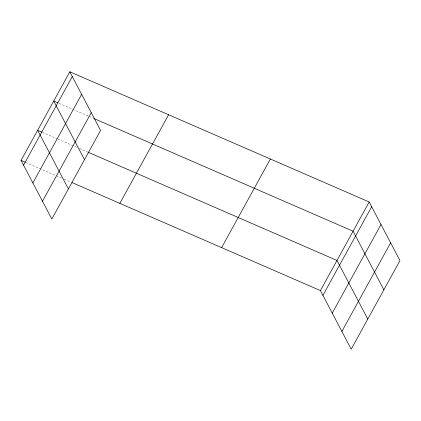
<?xml version="1.0" encoding="UTF-8"?>
<svg xmlns="http://www.w3.org/2000/svg" width="421" height="421" viewBox="0 0 421 421"><rect width="100%" height="100%" fill="white"/><g stroke="black" fill="none" stroke-linecap="round" stroke-linejoin="round"><path stroke-width="0.32" stroke-dasharray="2.1 1.58" d="M59.103 103.377L88.442 116.133M89.041 116.391L93.23 118.217M42.416 132.357L57.382 138.867M57.982 139.125L76.543 147.197M79.537 148.497L87.321 151.881M25.839 162.485L55.777 175.504M56.377 175.762L61.766 178.104M64.16 179.146L70.744 182.014"/><path stroke-width="0.63" d="M69.802 71.791L100.582 130.415L51.83 219.025L21.05 160.401L69.802 71.791L369.17 201.975L399.95 260.599L351.198 349.209L320.418 290.585L71.944 182.535M23.55 165.169L72.301 76.554M32.885 182.94L81.637 94.325M42.495 201.254L91.246 112.639M119.843 203.364L168.595 114.749M221.63 247.627L270.382 159.012M320.418 290.585L369.17 201.975M322.923 295.353L371.675 206.743M332.253 313.124L381.005 224.514M341.868 331.438L390.62 242.828M57.903 102.856L53.714 101.029L84.495 159.654M93.83 118.475L353.082 231.218L383.863 289.843M41.816 132.094L37.627 130.273L68.402 188.897M87.921 152.144L336.995 260.457L367.775 319.081M21.05 160.401L25.239 162.222"/></g></svg>
